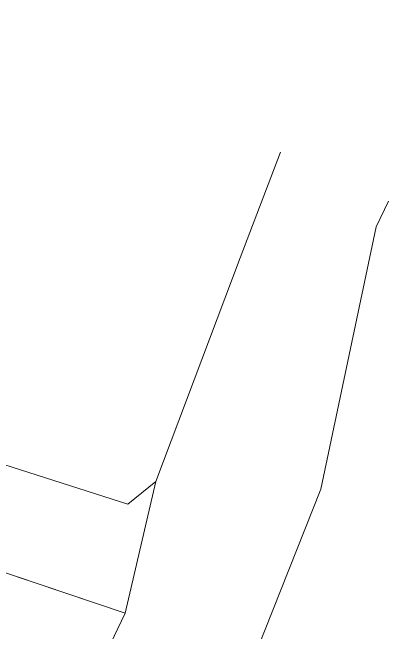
# Model space of a CAD drawing. Header units: metres. Extents: x 7508213 to 7508396, y 4696547 to 4696848.
# Drawn here: x 7508367.81 to 7508395.76, y 4696801.97 to 4696847.98 of the extents above; entities that cross this region are included whole.
import ezdxf

# ---------------------------------------------------------------- set-up
doc = ezdxf.new("R2010")
doc.units = ezdxf.units.M
doc.layers.add('Parc-Kojshi', color=251, linetype='Continuous', lineweight=0)
doc.layers.add('Parc-Re', color=7, linetype='Continuous', lineweight=0)

msp = doc.modelspace()

# ---------------------------------------------------------------- linework, layer by layer
at = {"layer": 'Parc-Kojshi'}
msp.add_lwpolyline([(7508266.242, 4696847.984), (7508295.352, 4696836.733), (7508323.272, 4696828.461), (7508376.382, 4696811.509), (7508378.462, 4696813.189), (7508376.181, 4696803.419), (7508321.191, 4696821.902), (7508277.532, 4696834.894), (7508256.462, 4696839.505), (7508244.611, 4696836.326), (7508266.242, 4696847.984)], close=True, dxfattribs=at)
for points in [[(7508267.447, 4696547.803), (7508275.994, 4696566.19), (7508277.954, 4696575.34), (7508282.824, 4696586.169), (7508294.355, 4696610.328), (7508302.946, 4696636.177), (7508314.897, 4696663.246), (7508324.647, 4696675.795), (7508341.828, 4696703.513), (7508342.418, 4696709.343), (7508349.879, 4696734.422), (7508360.2, 4696770.031), (7508376.181, 4696803.419), (7508378.462, 4696813.189), (7508384.732, 4696829.768), (7508387.737, 4696837.613)], [(7508395.756, 4696833.977), (7508394.832, 4696832.067), (7508390.712, 4696812.618), (7508381.781, 4696790.119), (7508374.73, 4696767.66), (7508367.93, 4696748.461), (7508362.259, 4696735.121), (7508349.758, 4696702.723), (7508336.447, 4696672.754), (7508335.307, 4696669.544), (7508335.167, 4696665.705), (7508334.127, 4696660.415), (7508331.653, 4696652.896), (7508319.656, 4696636.016), (7508316.176, 4696630.606), (7508293.614, 4696579.487), (7508293.394, 4696578.989), (7508278.423, 4696547.186)]]:
    msp.add_lwpolyline(points, dxfattribs=at)
at = {"layer": 'Parc-Re', "flags": 128}
msp.add_lwpolyline([(7508243.875, 4696612.831), (7508268.398, 4696724.717), (7508215.238, 4696734.24), (7508215.569, 4696763.219), (7508212.93, 4696782.929), (7508212.93, 4696793.808), (7508216.721, 4696814.178), (7508220.981, 4696845.627), (7508225.342, 4696846.137), (7508234.813, 4696834.987), (7508244.611, 4696836.326), (7508256.462, 4696839.505), (7508277.532, 4696834.894), (7508321.191, 4696821.902), (7508376.181, 4696803.419), (7508360.2, 4696770.031), (7508349.879, 4696734.422), (7508342.418, 4696709.343), (7508341.828, 4696703.513), (7508324.647, 4696675.795)], dxfattribs=at)
msp.add_lwpolyline([(7508376.181, 4696803.419), (7508359.635, 4696808.98), (7508352.944, 4696789.074), (7508367.048, 4696784.338)], close=True, dxfattribs=at)

doc.saveas('drawing.dxf')
